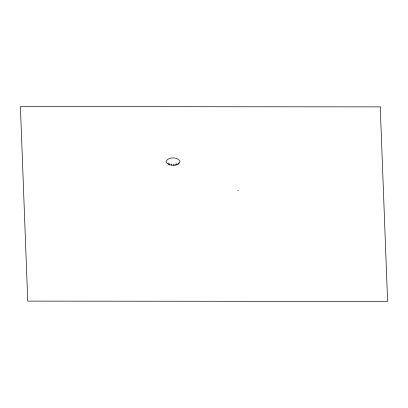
<?xml version="1.0" encoding="UTF-8"?>
<svg xmlns="http://www.w3.org/2000/svg" width="408" height="408" viewBox="0 0 408 408"><rect width="100%" height="100%" fill="white"/><g stroke="black" fill="none" stroke-linecap="round" stroke-linejoin="round"><path stroke-width="0.61" d="M168.259 164.251L166.331 162.634L166.031 161.701C167.882 156.534 177.964 156.723 180.127 161.604C178.689 166.184 171.916 165.765 168.259 164.251L168.274 162.981M169.754 164.817L169.774 163.547M171.477 165.164L171.498 163.899M173.308 165.276L173.329 164.011M175.129 165.143L175.144 163.873M176.802 164.766L176.822 163.501M178.225 164.179L178.245 162.914M237.803 190.475L238.542 190.47M380.246 106.891L20.4 106.58L27.754 301.109L387.6 301.42L380.246 106.891"/></g></svg>
